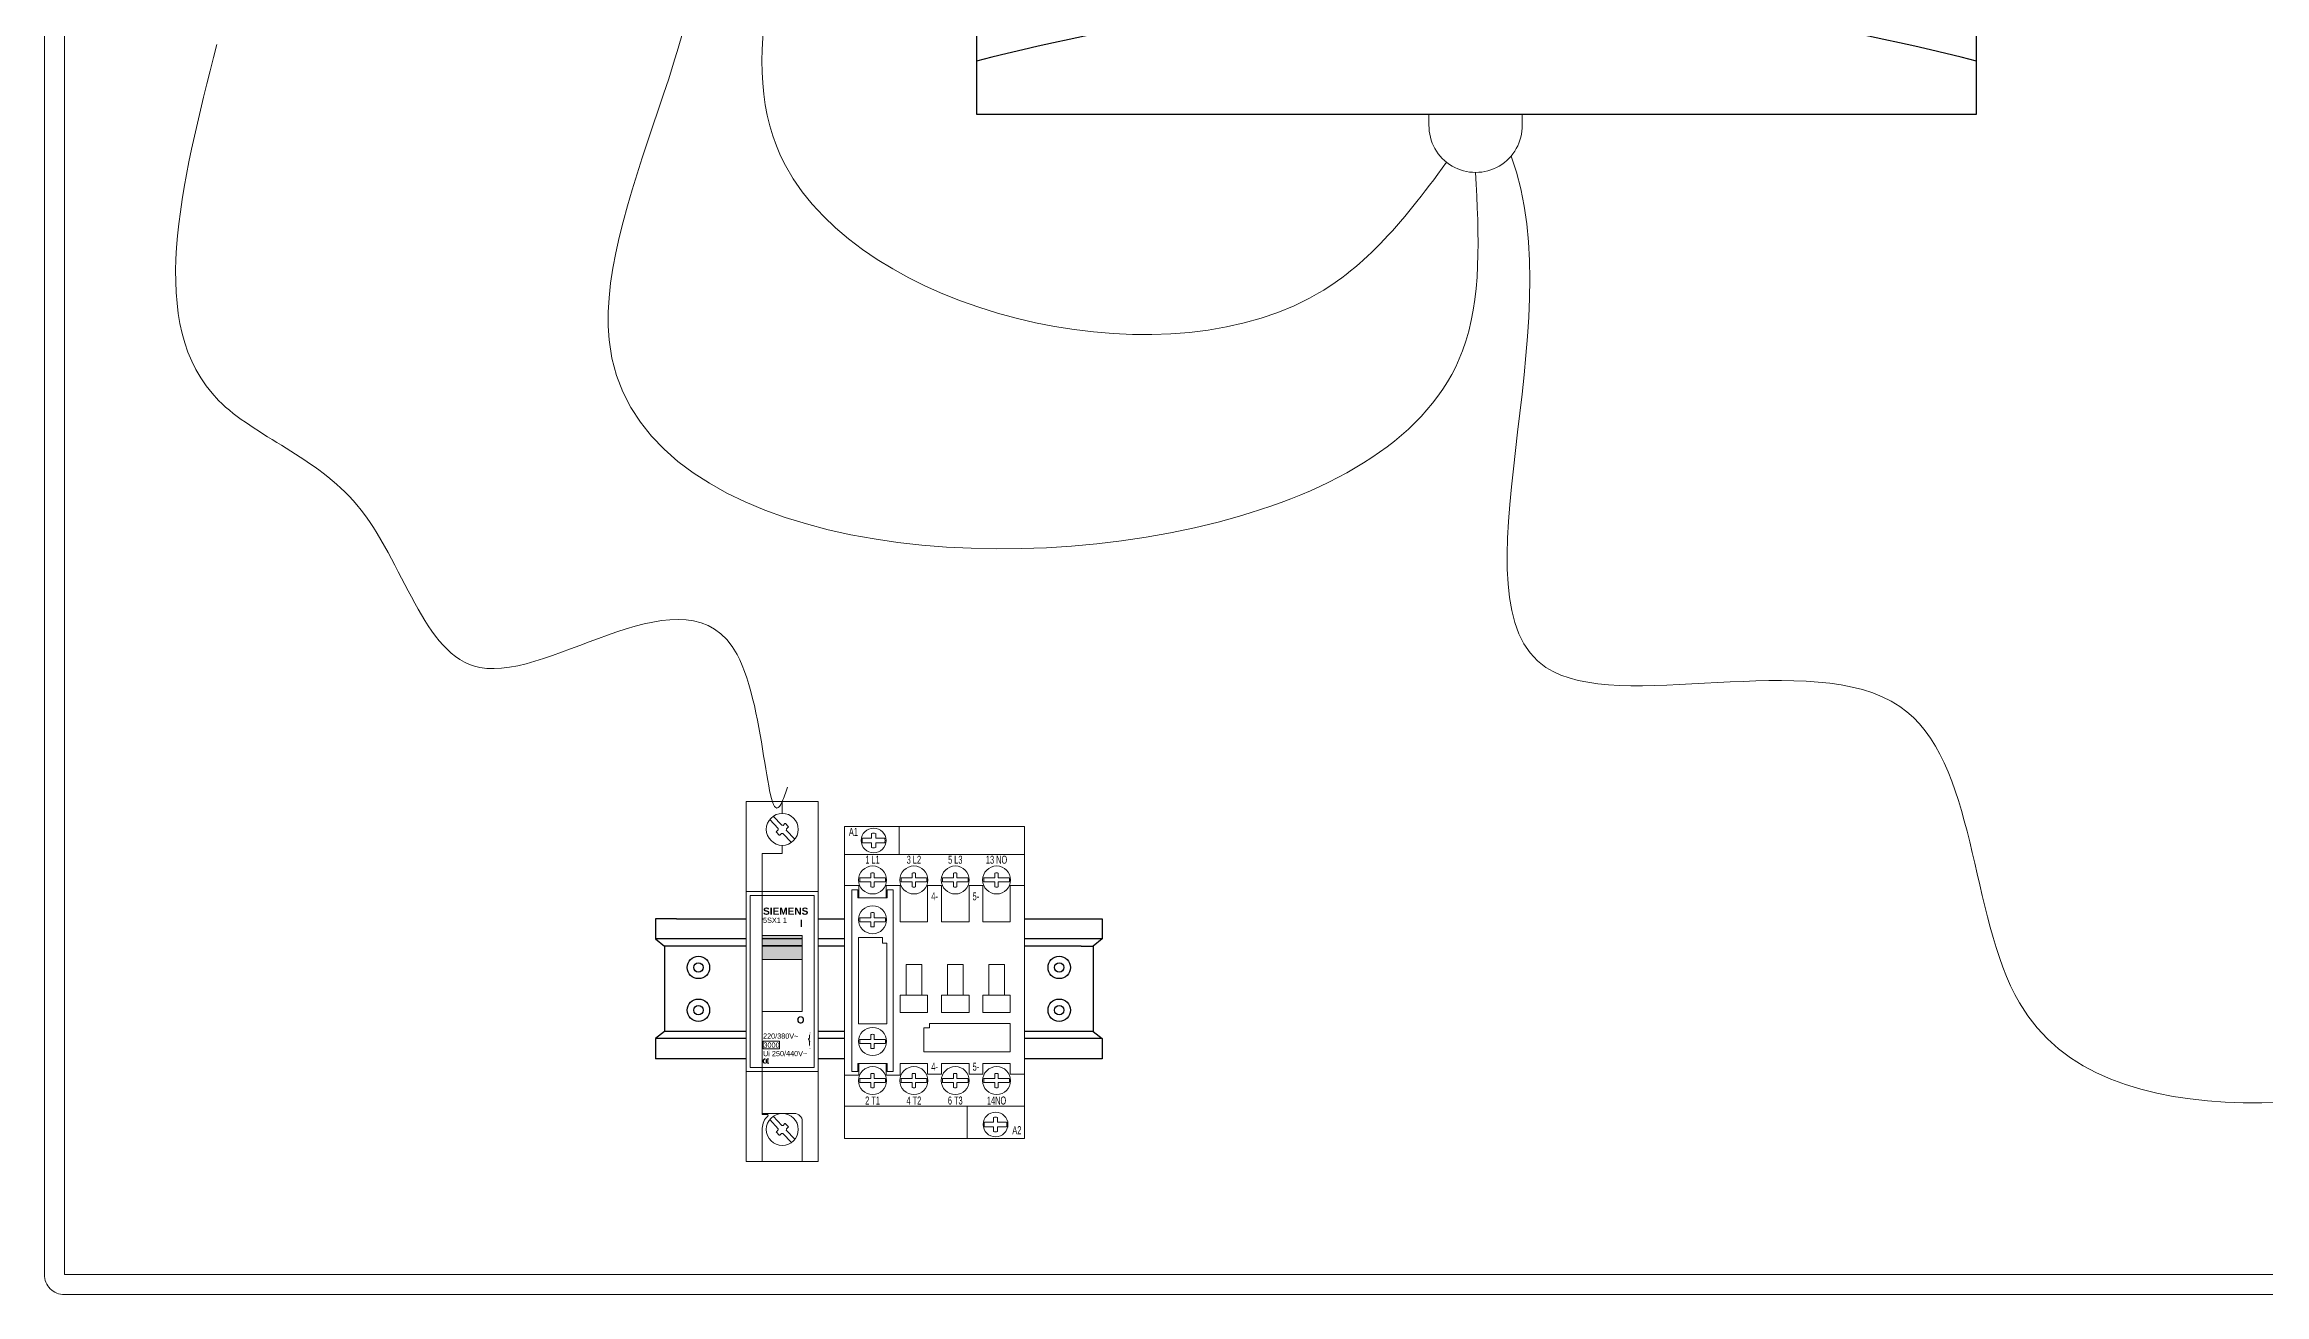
# Model space of a CAD drawing. Header units: millimetres. Extents: x 1729 to 7209, y 940 to 3564.
# Drawn here: x 3559 to 4114, y 1756 to 2068 of the extents above; entities that cross this region are included whole.
import ezdxf
from ezdxf.enums import TextEntityAlignment as Align

# ---------------------------------------------------------------- set-up
doc = ezdxf.new("R2010")
doc.units = ezdxf.units.MM
doc.layers.add('Linhas Externas', color=255, linetype='Continuous')
doc.layers.add('TEXTOS', color=7, linetype='Continuous')
doc.styles.get("Standard").update_dxf_attribs({"font": 'arial.ttf'})

# ---------------------------------------------------------------- blocks, each defined once
blk = doc.blocks.new('A$C694555C0')
at = {"lineweight": 0}
for p, q in [((13.63, 78), (13.63, 70.99)), ((6.75, 75.1), (4.48, 75.1)), ((4.48, 73.89), (6.75, 73.89)), ((6.75, 76.27), (6.75, 75.28)), ((6.75, 75.28), (6.75, 75.1)), ((6.75, 73.71), (6.75, 73.89)), ((6.75, 73.71), (6.75, 72.72)), ((7.78, 75.28), (7.78, 76.27)), ((7.78, 75.28), (7.78, 75.1)), ((10.05, 75.1), (7.78, 75.1)), ((7.78, 73.89), (10.05, 73.89)), ((7.78, 73.71), (7.78, 73.89)), ((7.78, 72.72), (7.78, 73.71)), ((0, 70.99), (45, 70.99)), ((0.03, 63.27), (3.59, 63.27)), ((3.59, 63.27), (3.59, 60.18)), ((10.44, 60.18), (10.44, 63.27)), ((10.44, 63.27), (13.89, 63.27)), ((13.89, 63.27), (13.89, 60.18)), ((20.77, 60.18), (20.77, 63.27)), ((20.77, 63.27), (24.23, 63.27)), ((24.23, 63.27), (24.23, 60.18)), ((31.11, 60.18), (31.11, 63.27)), ((31.11, 63.27), (34.56, 63.27)), ((34.56, 63.27), (34.56, 60.18)), ((41.41, 60.18), (41.41, 63.27)), ((44.97, 63.27), (41.41, 63.27)), ((0, 8.09), (45, 8.09)), ((30.67, 8.09), (30.67, 0)), ((37.22, 4.11), (34.95, 4.11)), ((34.95, 2.9), (37.22, 2.9)), ((37.22, 5.28), (37.22, 4.29)), ((37.22, 4.29), (37.22, 4.11)), ((37.22, 2.72), (37.22, 2.9)), ((37.22, 2.72), (37.22, 1.73)), ((38.25, 4.29), (38.25, 5.28)), ((38.25, 4.29), (38.25, 4.11)), ((40.52, 4.11), (38.25, 4.11)), ((38.25, 2.9), (40.52, 2.9)), ((38.25, 2.72), (38.25, 2.9)), ((38.25, 1.73), (38.25, 2.72))]:
    blk.add_line(p, q, dxfattribs=at)
at = {"linetype": 'Continuous', "lineweight": 0}
for p, q in [((32.83, 28.79), (22.5, 28.79)), ((22.5, 21.69), (32.83, 21.69))]:
    blk.add_line(p, q, dxfattribs=at)
at = {"lineweight": 0, "flags": 128}
blk.add_lwpolyline([(0, 78), (0, 0), (45, 0), (45, 78)], close=True, dxfattribs=at)
at = {"lineweight": 0}
blk.add_lwpolyline([(10.66, 60.18), (10.66, 62.18), (12.17, 62.18), (12.17, 16.76), (10.66, 16.76), (10.66, 18.76), (3.34, 18.76), (3.34, 16.76), (1.81, 16.76), (1.81, 62.18), (3.34, 62.18), (3.34, 60.18)], close=True, dxfattribs=at)
for points in [[(3.83, 65.13), (6.57, 65.13), (6.57, 66.36)], [(6.57, 62.89), (6.57, 64.12), (3.83, 64.12)], [(7.43, 66.36), (7.43, 65.13), (10.17, 65.13)], [(10.17, 64.12), (7.43, 64.12), (7.43, 62.89)], [(14.16, 65.13), (16.9, 65.13), (16.9, 66.36)], [(16.9, 62.89), (16.9, 64.12), (14.16, 64.12)], [(17.76, 66.36), (17.76, 65.13), (20.51, 65.13)], [(20.51, 64.12), (17.76, 64.12), (17.76, 62.89)], [(24.49, 65.13), (27.24, 65.13), (27.24, 66.36)], [(27.24, 62.89), (27.24, 64.12), (24.49, 64.12)], [(28.1, 66.36), (28.1, 65.13), (30.84, 65.13)], [(30.84, 64.12), (28.1, 64.12), (28.1, 62.89)], [(34.83, 65.13), (37.57, 65.13), (37.57, 66.36)], [(37.57, 62.89), (37.57, 64.12), (34.83, 64.12)], [(38.43, 66.36), (38.43, 65.13), (41.17, 65.13)], [(41.17, 64.12), (38.43, 64.12), (38.43, 62.89)], [(3.83, 55.18), (6.57, 55.18), (6.57, 56.41)], [(7.43, 56.41), (7.43, 55.18), (10.17, 55.18)], [(13.89, 60.18), (13.89, 54.16), (20.77, 54.16), (20.77, 60.18)], [(24.23, 60.18), (24.23, 54.16), (31.11, 54.16), (31.11, 60.18)], [(34.56, 60.18), (34.56, 54.16), (41.41, 54.16), (41.41, 60.18)], [(6.57, 52.94), (6.57, 54.17), (3.83, 54.17)], [(10.17, 54.17), (7.43, 54.17), (7.43, 52.94)], [(15.39, 35.82), (15.39, 43.48), (19.28, 43.48), (19.28, 35.82)], [(25.72, 35.82), (25.72, 43.48), (29.61, 43.48), (29.61, 35.82)], [(36.06, 35.82), (36.06, 43.48), (39.94, 43.48), (39.94, 35.82)], [(6.57, 25.99), (6.57, 24.76), (3.83, 24.76)], [(3.83, 23.75), (6.57, 23.75), (6.57, 22.52)], [(10.17, 24.76), (7.43, 24.76), (7.43, 25.99)], [(7.43, 22.52), (7.43, 23.75), (10.17, 23.75)], [(0, 15.86), (3.59, 15.86), (3.59, 18.76), (10.44, 18.76), (10.44, 15.86), (13.89, 15.86), (13.89, 18.76), (20.77, 18.76), (20.77, 16.07), (24.23, 16.07), (24.23, 18.76), (31.11, 18.76), (31.11, 16.07), (34.56, 16.07), (34.56, 18.76), (41.41, 18.76), (41.41, 16.07), (45, 16.07)], [(6.57, 16.21), (6.57, 14.98), (3.83, 14.98)], [(3.83, 13.97), (6.57, 13.97), (6.57, 12.74)], [(10.17, 14.98), (7.43, 14.98), (7.43, 16.21)], [(7.43, 12.74), (7.43, 13.97), (10.17, 13.97)], [(16.9, 16.21), (16.9, 14.98), (14.16, 14.98)], [(14.16, 13.97), (16.9, 13.97), (16.9, 12.74)], [(20.51, 14.98), (17.76, 14.98), (17.76, 16.21)], [(17.76, 12.74), (17.76, 13.97), (20.51, 13.97)], [(27.24, 16.21), (27.24, 14.98), (24.49, 14.98)], [(24.49, 13.97), (27.24, 13.97), (27.24, 12.74)], [(30.84, 14.98), (28.1, 14.98), (28.1, 16.21)], [(28.1, 12.74), (28.1, 13.97), (30.84, 13.97)], [(37.57, 16.21), (37.57, 14.98), (34.83, 14.98)], [(34.83, 13.97), (37.57, 13.97), (37.57, 12.74)], [(41.17, 14.98), (38.43, 14.98), (38.43, 16.21)], [(38.43, 12.74), (38.43, 13.97), (41.17, 13.97)]]:
    blk.add_lwpolyline(points, dxfattribs=at)
at = {"linetype": 'Continuous', "lineweight": 0}
blk.add_lwpolyline([(10.55, 48.81), (10.55, 28.66), (3.45, 28.66), (3.45, 50.28), (9.45, 50.28), (9.45, 48.81)], close=True, dxfattribs=at)
at = {"lineweight": 0, "flags": 128}
for points in [[(13.89, 35.82), (13.89, 31.5), (20.77, 31.5), (20.77, 35.82), (13.89, 35.82)], [(24.23, 35.82), (24.23, 31.5), (31.11, 31.5), (31.11, 35.82), (24.23, 35.82)], [(34.56, 35.82), (34.56, 31.5), (41.41, 31.5), (41.41, 35.82), (34.56, 35.82)]]:
    blk.add_lwpolyline(points, dxfattribs=at)
at = {"linetype": 'Continuous', "lineweight": 0}
for points in [[(22.5, 21.69), (19.79, 21.69), (19.79, 27.69), (21.26, 27.69), (21.26, 28.79), (22.5, 28.79)], [(32.83, 28.79), (41.41, 28.79), (41.41, 21.69), (32.83, 21.69)]]:
    blk.add_lwpolyline(points, dxfattribs=at)
at = {"lineweight": 0}
for centre, radius in [((7.26, 74.49), 3.1), ((7.26, 74.49), 3.1), ((7, 64.62), 3.5), ((17.33, 64.62), 3.5), ((27.67, 64.62), 3.5), ((38, 64.62), 3.5), ((7, 54.68), 3.5), ((7, 24.26), 3.5), ((7, 14.48), 3.5), ((17.33, 14.48), 3.5), ((27.67, 14.48), 3.5), ((38, 14.48), 3.5), ((37.74, 3.51), 3.1), ((37.74, 3.51), 3.1)]:
    blk.add_circle(centre, radius, dxfattribs=at)
for centre, radius, start, end in [((7.26, 74.49), 2.85, 167.7604, 192.2396), ((7.26, 74.49), 1.85, 73.8365, 106.1634), ((7.26, 74.49), 1.85, 253.8366, 286.1634), ((7.26, 74.49), 2.85, 347.7604, 12.2396), ((7, 64.62), 3.21, 170.9955, 189.0045), ((7, 64.62), 1.79, 76.1135, 103.8865), ((7, 64.62), 1.79, 256.1135, 283.8865), ((7, 64.62), 3.21, 350.9955, 9.0045), ((17.33, 64.62), 3.21, 170.9955, 189.0045), ((17.33, 64.62), 1.79, 76.1135, 103.8865), ((17.33, 64.62), 1.79, 256.1135, 283.8865), ((17.33, 64.62), 3.21, 350.9955, 9.0045), ((27.67, 64.62), 3.21, 170.9955, 189.0045), ((27.67, 64.62), 1.79, 76.1135, 103.8865), ((27.67, 64.62), 1.79, 256.1135, 283.8865), ((27.67, 64.62), 3.21, 350.9955, 9.0045), ((38, 64.62), 3.21, 170.9955, 189.0045), ((38, 64.62), 1.79, 76.1135, 103.8865), ((38, 64.62), 1.79, 256.1135, 283.8865), ((38, 64.62), 3.21, 350.9955, 9.0045), ((7, 54.68), 1.79, 76.1135, 103.8865), ((7, 54.68), 3.21, 170.9955, 189.0045), ((7, 54.68), 1.79, 256.1135, 283.8865), ((7, 54.68), 3.21, 350.9955, 9.0045), ((7, 24.26), 3.21, 170.9955, 189.0045), ((7, 24.26), 1.79, 76.1135, 103.8865), ((7, 24.26), 1.79, 256.1135, 283.8865), ((7, 24.26), 3.21, 350.9955, 9.0045), ((7, 14.48), 3.21, 170.9955, 189.0045), ((7, 14.48), 1.79, 76.1135, 103.8865), ((7, 14.48), 1.79, 256.1135, 283.8865), ((7, 14.48), 3.21, 350.9955, 9.0045), ((17.33, 14.48), 3.21, 170.9955, 189.0045), ((17.33, 14.48), 1.79, 76.1135, 103.8865), ((17.33, 14.48), 1.79, 256.1135, 283.8865), ((17.33, 14.48), 3.21, 350.9955, 9.0045), ((27.67, 14.48), 3.21, 170.9955, 189.0045), ((27.67, 14.48), 1.79, 76.1135, 103.8865), ((27.67, 14.48), 1.79, 256.1135, 283.8865), ((27.67, 14.48), 3.21, 350.9955, 9.0045), ((38, 14.48), 3.21, 170.9955, 189.0045), ((38, 14.48), 1.79, 76.1135, 103.8865), ((38, 14.48), 1.79, 256.1135, 283.8865), ((38, 14.48), 3.21, 350.9955, 9.0045), ((37.74, 3.51), 2.85, 167.7604, 192.2396), ((37.74, 3.51), 1.85, 73.8366, 106.1634), ((37.74, 3.51), 1.85, 253.8366, 286.1634), ((37.74, 3.51), 2.85, 347.7604, 12.2396)]:
    blk.add_arc(centre, radius, start, end, dxfattribs=at)
at = {"lineweight": 0, "width": 0.66}
for s, p in [('A1', (2.21, 76.64)), ('1 L1', (7, 69.69)), ('3 L2', (17.33, 69.69)), ('5 L3', (27.67, 69.69)), ('13 NO', (38, 69.69)), ('4-', (22.5, 60.54)), ('5-', (32.83, 60.54)), ('4-', (22.5, 17.95)), ('5-', (32.83, 17.95)), ('2 T1', (7, 9.5)), ('4 T2', (17.33, 9.5)), ('6 T3', (27.67, 9.5)), ('14NO', (38, 9.5)), ('A2', (43.07, 2.09))]:
    blk.add_text(s, height=2, dxfattribs=at).set_placement(p, align=Align.MIDDLE_CENTER)
blk = doc.blocks.new('A$C163C53D4')
at = {"lineweight": 0}
h = blk.add_hatch(color=256, dxfattribs=at)
h.paths.add_polyline_path([(14, 53.98), (4, 53.98), (4, 52.5), (4, 50.5), (14, 50.5), (14, 52.5)])
h.paths.add_polyline_path([(14, 56.5), (4, 56.5), (4, 53.98), (14, 53.98)])
h = blk.add_hatch(color=256, dxfattribs=at)
h.paths.add_polyline_path([(15.83, 31.56), (15.79, 31.56), (15.79, 30.71), (15.83, 30.71)])
h.paths.add_polyline_path([(15.61, 30.69), (15.57, 30.68), (15.59, 30.6), (15.5, 30.6), (15.5, 30.53), (15.61, 30.53), (15.78, 29.8, -0.058386), (15.79, 29.78), (15.79, 28.95), (15.83, 28.95), (15.83, 29.78, 0.058386), (15.82, 29.81), (15.8, 29.92), (15.9, 29.92), (15.9, 29.99), (15.78, 29.99)])
h = blk.add_hatch(color=256, dxfattribs=at)
h.paths.add_polyline_path([(4.75, 25.56), (4.75, 25.66, 1), (4.75, 24.51), (4.75, 24.61, -1)])
h.paths.add_polyline_path([(5.52, 25.56), (5.52, 25.66, 1), (5.52, 24.51), (5.52, 24.61, -0.383877), (5.05, 25.04), (5.43, 25.04), (5.43, 25.14), (5.05, 25.14, -0.383877)])
for p, q in [((9, 87), (9, 90)), ((8, 83.19), (5.85, 85.47)), ((8.87, 84.01), (6.73, 86.29)), ((9.19, 84), (9.66, 84.45)), ((9.8, 84.44), (10.49, 83.71)), ((10.01, 83.13), (10.48, 83.57)), ((7.51, 82.29), (8.2, 81.56)), ((7.99, 82.87), (7.52, 82.43)), ((8.81, 82), (8.34, 81.55)), ((9, 77), (9, 79)), ((11.27, 79.71), (9.13, 81.99)), ((12.15, 80.53), (10, 82.81)), ((9, 77), (4, 77)), ((4, 77), (4, 67.5)), ((0, 67.5), (0, 22.5)), ((18, 67.5), (0, 67.5)), ((4, 67.5), (4, 66.5)), ((18, 22.5), (18, 67.5)), ((1, 66.5), (1, 23.5)), ((17, 66.5), (1, 66.5)), ((17, 23.5), (17, 66.5)), ((14, 56.5), (4, 56.5)), ((4, 56.5), (4, 52.5)), ((14, 56.5), (14, 52.5)), ((4, 53.98), (14, 53.98)), ((14, 50.5), (4, 50.5)), ((4, 37.5), (14, 37.5)), ((15.5, 30.6), (15.59, 30.6)), ((15.5, 30.53), (15.5, 30.6)), ((15.61, 30.53), (15.5, 30.53)), ((15.61, 30.69), (15.57, 30.68)), ((15.57, 30.68), (15.59, 30.6)), ((15.61, 30.69), (15.78, 29.99)), ((15.61, 30.53), (15.78, 29.8)), ((15.78, 29.99), (15.9, 29.99)), ((15.79, 31.56), (15.79, 30.71)), ((15.79, 31.56), (15.83, 31.56)), ((15.79, 30.71), (15.83, 30.71)), ((15.79, 29.78), (15.79, 28.95)), ((15.79, 28.95), (15.83, 28.95)), ((15.9, 29.92), (15.8, 29.92)), ((15.8, 29.92), (15.82, 29.81)), ((15.83, 31.56), (15.83, 30.71)), ((15.83, 29.78), (15.83, 28.95)), ((15.9, 29.99), (15.9, 29.92)), ((0, 22.5), (18, 22.5)), ((1, 23.5), (17, 23.5)), ((4, 23.5), (4, 22.5)), ((4, 22.5), (4, 11.7)), ((4.75, 25.66), (4.75, 25.56)), ((4.75, 24.61), (4.75, 24.51)), ((5.43, 25.14), (5.04, 25.14)), ((5.43, 25.04), (5.04, 25.04)), ((5.43, 25.14), (5.43, 25.04)), ((5.52, 25.66), (5.52, 25.56)), ((5.52, 24.61), (5.52, 24.51)), ((4, 12), (12, 12)), ((4, 11.7), (5.29, 11.7)), ((8.87, 9.01), (6.73, 11.29)), ((4, 8.3), (4, 0)), ((8, 8.19), (5.85, 10.47)), ((7.51, 7.29), (8.2, 6.56)), ((7.99, 7.87), (7.52, 7.43)), ((8.81, 7), (8.34, 6.55)), ((11.27, 4.71), (9.13, 6.99)), ((9.19, 9), (9.66, 9.45)), ((9.8, 9.44), (10.49, 8.71)), ((12.15, 5.53), (10, 7.81)), ((10.01, 8.13), (10.48, 8.57)), ((14, 0), (14, 10))]:
    blk.add_line(p, q, dxfattribs=at)
at = {"color": 8, "lineweight": 0}
blk.add_line((4, 66.5), (4, 23.5), dxfattribs=at)
at = {"lineweight": 0}
for points in [[(0, 90), (18, 90), (18, 0), (0, 0)], [(4.19, 30.03), (8.28, 30.03), (8.28, 28.13), (4.19, 28.13)]]:
    blk.add_lwpolyline(points, close=True, dxfattribs=at)
for points in [[(4, 52.5), (4, 37.5)], [(14, 37.5), (14, 52.5)]]:
    blk.add_lwpolyline(points, dxfattribs=at)
for centre in [(9, 83), (9, 83), (9, 8), (9, 8)]:
    blk.add_circle(centre, 4, dxfattribs=at)
for centre, radius, start, end in [((9, 83), 1.02, 79.3403, 97.2078), ((9.73, 84.37), 0.1, 43.2741, 133.2741), ((10.41, 83.64), 0.1, 313.2741, 43.2741), ((7.59, 82.36), 0.1, 133.2741, 223.2741), ((9, 83), 1.02, 169.3403, 187.2078), ((8.27, 81.63), 0.1, 223.2741, 313.2741), ((9, 83), 1.02, 259.3403, 277.2078), ((9, 83), 1.02, 349.3403, 7.2078), ((15.69, 29.78), 0.1, 0, 13.3659), ((15.73, 29.78), 0.1, 0, 13.3659), ((4.75, 25.09), 0.579, 90, 270), ((4.75, 25.09), 0.479, 90, 270), ((5.52, 25.09), 0.579, 90, 270), ((5.52, 25.09), 0.479, 90, 174.0025), ((5.52, 25.09), 0.479, 185.9975, 270), ((8, 8.3), 4, 130.199, 180), ((5.29, 11.5), 0.2, 310.199, 90), ((12, 10), 2, 0, 90), ((7.59, 7.36), 0.1, 133.2741, 223.2741), ((9, 8), 1.02, 169.3403, 187.2078), ((8.27, 6.63), 0.1, 223.2741, 313.2741), ((9, 8), 1.02, 259.3403, 277.2078), ((9, 8), 1.02, 79.3403, 97.2078), ((9.73, 9.37), 0.1, 43.2741, 133.2741), ((9, 8), 1.02, 349.3403, 7.2078), ((10.41, 8.64), 0.1, 313.2741, 43.2741)]:
    blk.add_arc(centre, radius, start, end, dxfattribs=at)
at = {"lineweight": 0, "attachment_point": 1}
for s, insert, char_height, width in [('{\\fArial|b1|i0|c0|p34;SIEMENS}', (4.18, 63.45), 1.8, 12.4301), ('5SX1 1', (4.18, 60.93), 1.3, 18.9956), ('{\\fArial|b1|i0|c0|p34;I}', (13.39, 60.39), 1.8, 12.4301), ('{\\fArial|b1|i0|c0|p34;O}', (12.6, 36.28), 1.8, 12.4301), ('{\\fArial|b0|i0|c0|p34;220/380V~}', (4.18, 31.98), 1.3, 18.9956), ('3000', (4.28, 29.73), 1.3, 18.9956), ('{\\fArial|b0|i0|c0|p34;2}', (15.65, 32.28), 0.5, 18.9956), ('{\\fArial|b0|i0|c0|p34;1}', (15.71, 28.71), 0.5, 18.9956), ('{\\fArial|b0|i0|c0|p34;Ui 250/440V~}', (4.18, 27.61), 1.3, 18.9956)]:
    blk.add_mtext(s, dxfattribs=dict(at, insert=insert, char_height=char_height, width=width))
blk = doc.blocks.new('5SX1 1P')
at = {"color": 4}
blk.add_blockref('A$C163C53D4', (0, 0), dxfattribs=at)

msp = doc.modelspace()

# ---------------------------------------------------------------- linework, layer by layer
for p, q in [((3717.17, 1849.641), (3711.963, 1849.641)), ((3711.963, 1849.641), (3711.963, 1844.599)), ((3717.17, 1849.641), (3734.632, 1849.641)), ((3738.632, 1849.641), (3738.81, 1849.641)), ((3752.632, 1849.641), (3759.192, 1849.641)), ((3804.192, 1849.641), (3818.352, 1849.641)), ((3818.352, 1849.641), (3823.559, 1849.641)), ((3823.559, 1849.641), (3823.559, 1844.599)), ((3711.963, 1844.599), (3714.17, 1842.814)), ((3717.17, 1842.814), (3714.17, 1842.814)), ((3714.17, 1842.814), (3714.17, 1821.468)), ((3734.632, 1842.814), (3717.17, 1842.814)), ((3748.632, 1842.814), (3738.632, 1842.814)), ((3759.192, 1842.814), (3752.632, 1842.814)), ((3818.352, 1842.814), (3804.192, 1842.814)), ((3818.352, 1842.814), (3821.352, 1842.814)), ((3823.559, 1844.599), (3821.352, 1842.814)), ((3821.352, 1842.814), (3821.352, 1821.468)), ((3714.17, 1821.468), (3711.963, 1819.683)), ((3821.352, 1821.468), (3823.559, 1819.683)), ((3711.963, 1819.683), (3711.963, 1814.641)), ((3823.559, 1819.683), (3823.559, 1814.641)), ((3734.632, 1814.641), (3711.963, 1814.641)), ((3759.192, 1814.641), (3752.632, 1814.641)), ((3818.352, 1814.641), (3804.192, 1814.641)), ((3823.559, 1814.641), (3818.352, 1814.641))]:
    msp.add_line(p, q)
msp.add_lwpolyline([(3792.17, 2050.721), (4042.17, 2050.721), (4042.17, 2390.721), (3792.17, 2390.721)], close=True)
for points in [[(3734.632, 1844.599), (3711.963, 1844.599)], [(3748.632, 1844.599), (3738.632, 1844.599)], [(3759.192, 1844.599), (3752.632, 1844.599)], [(3823.559, 1844.599), (3818.352, 1844.599), (3804.192, 1844.599)], [(3734.632, 1821.468), (3714.17, 1821.468)], [(3759.192, 1821.468), (3752.632, 1821.468)], [(3821.352, 1821.468), (3818.352, 1821.468), (3804.192, 1821.468)], [(3734.632, 1819.683), (3711.963, 1819.683)], [(3759.192, 1819.683), (3752.632, 1819.683)], [(3823.559, 1819.683), (3818.352, 1819.683), (3804.192, 1819.683)]]:
    msp.add_lwpolyline(points)
for centre, radius in [((3722.67, 1837.477), 2.792), ((3722.67, 1837.477), 1.193), ((3812.852, 1837.477), 2.792), ((3812.852, 1837.477), 1.193), ((3722.67, 1826.804), 2.792), ((3722.67, 1826.804), 1.193), ((3812.852, 1826.804), 2.792), ((3812.852, 1826.804), 1.193)]:
    msp.add_circle(centre, radius)
msp.add_arc((3917.17, 1581.774), 498.165, 75.46798, 104.53202)
at = {"layer": 'Linhas Externas', "lineweight": 15}
for points in [[(3905.28, 2047.671), (3905.28, 2050.721)], [(3928.616, 2050.721), (3928.616, 2047.671)]]:
    msp.add_lwpolyline(points, dxfattribs=at)
msp.add_arc((3916.948, 2047.854), 11.669, 179.1004, 0.8996, dxfattribs=at)
for points in [[(3916.948, 2036.185), (3913.676, 1991.556), (3852.561, 1948.809), (3700.327, 1994.331), (3718.662, 2106.472), (3613.099, 2129.233), (3593.908, 2308.206), (3588.627, 2366.073), (3641.965, 2379.397), (3607.518, 2420.478), (3629.033, 2459.602)], [(3602.293, 2068.175), (3602.723, 1979.188), (3637.277, 1953.114), (3667.998, 1912.462), (3732.311, 1915.738), (3743.632, 1878.997), (3744.895, 1882.509)]]:
    msp.add_spline(points, degree=3, dxfattribs=at)
for points, knots in [([(3755.505, 2131.888), (3743.224, 2097.609), (3713.402, 2014.374), (3858.729, 1977.549), (3898.075, 2022.734), (3909.68, 2038.725)], [0, 0, 0, 0, 94.6148322, 229.739288, 273.7277149, 273.7277149, 273.7277149, 273.7277149]), ([(4246.17, 1825.721), (4226.843, 1821.618), (4166.436, 1808.797), (4036.336, 1785.609), (4044.988, 1932.834), (3886.663, 1877.434), (3941.629, 1998.108), (3925.81, 2040.262)], [0, 0, 0, 0, 62.5480968, 195.5009623, 275.4023065, 364.3947016, 484.929504, 484.929504, 484.929504, 484.929504])]:
    msp.add_open_spline(points, degree=3, knots=knots, dxfattribs=at)
at = {"layer": 'TEXTOS', "lineweight": 15}
msp.add_lwpolyline([(4664.17, 1755.721), (3564.17, 1755.721, -0.4142136), (3559.17, 1760.721), (3559.17, 2560.721, -0.4142136), (3564.17, 2565.721), (4664.17, 2565.721, -0.4142136), (4669.17, 2560.721), (4669.17, 1760.721, -0.4142136)], format="xyb", close=True, dxfattribs=at)
msp.add_lwpolyline([(4664.17, 2560.721), (3564.17, 2560.721), (3564.17, 1760.721), (4664.17, 1760.721)], close=True, dxfattribs=at)

# ---------------------------------------------------------------- block references
at = {"color": 4}
for name, p in [('5SX1 1P', (3734.632, 1788.997)), ('A$C694555C0', (3759.192, 1794.723))]:
    msp.add_blockref(name, p, dxfattribs=at)

doc.saveas('drawing.dxf')
